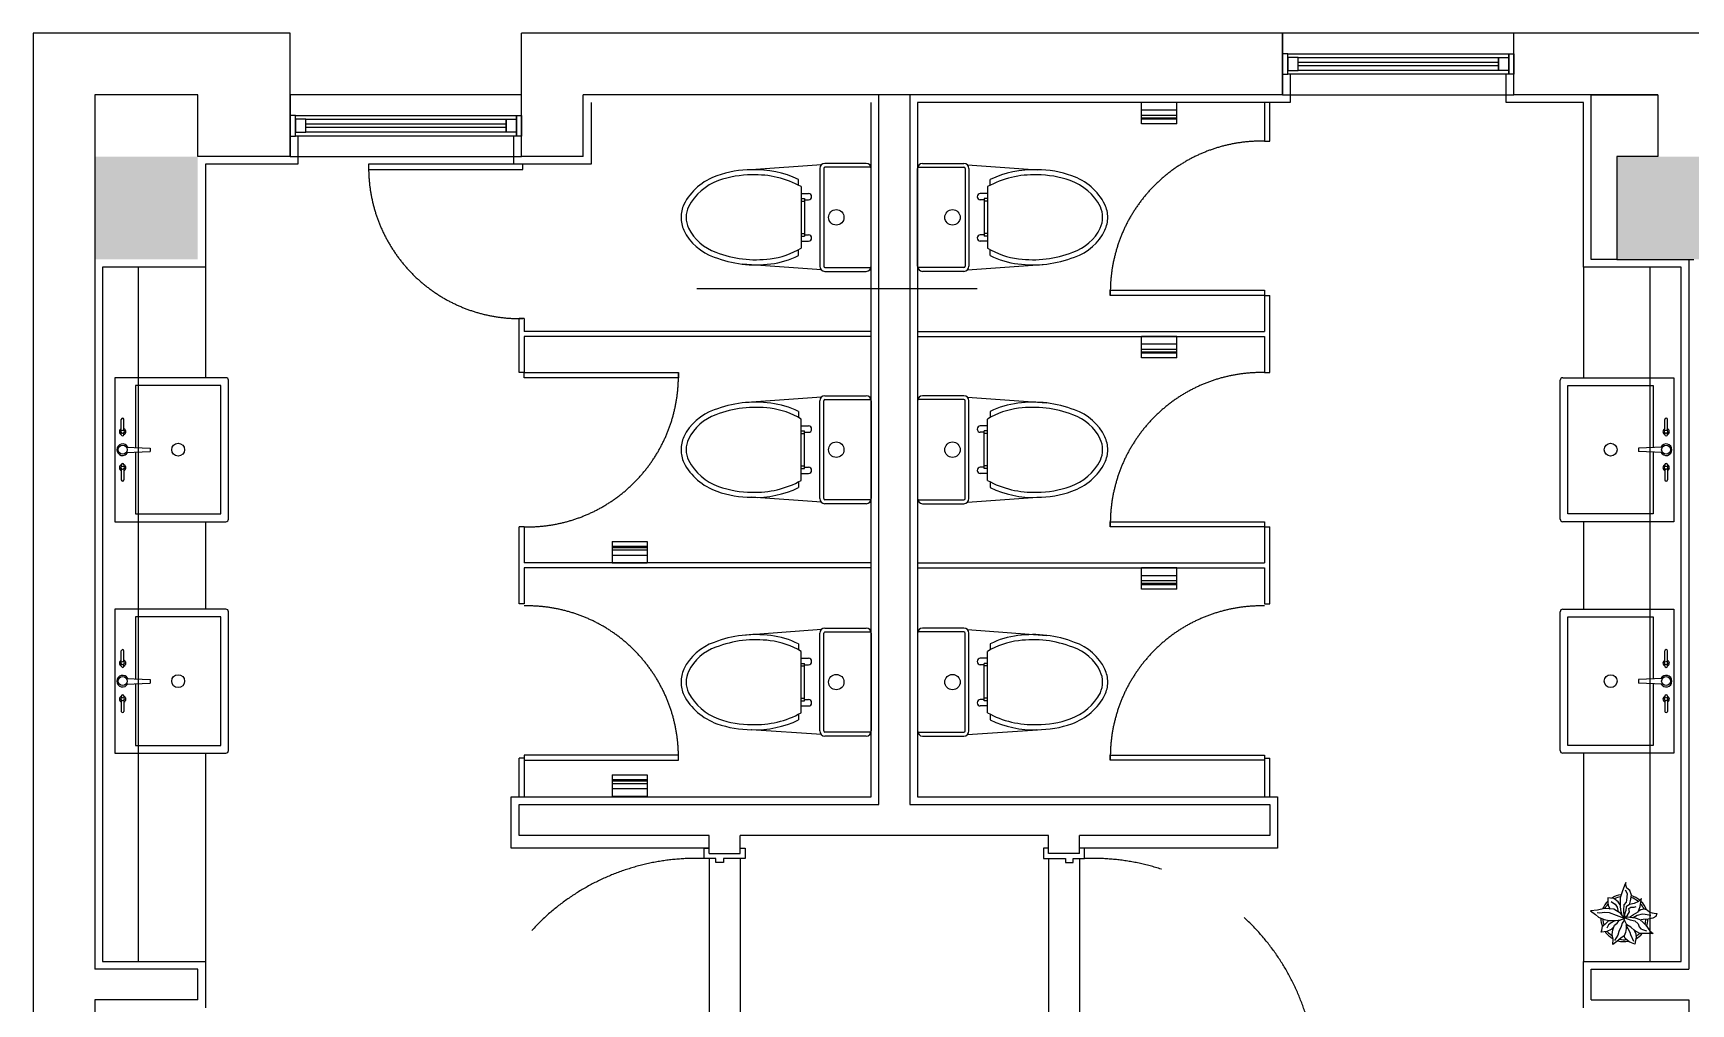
# Model space of a CAD drawing. Header units: millimetres. Extents: x 526420 to 928802, y 401925 to 509768.
# Drawn here: x 603987 to 610435, y 429762 to 433537 of the extents above; entities that cross this region are included whole.
import ezdxf

# ---------------------------------------------------------------- set-up
doc = ezdxf.new("R2010")
doc.units = ezdxf.units.MM
doc.header["$LTSCALE"] = 3000
doc.header["$MEASUREMENT"] = 0
doc.linetypes.add('DASHED', pattern=[0.75, 0.5, -0.25])
doc.linetypes.add('DASHED2', pattern=[0.375, 0.25, -0.125])
doc.layers.get('0').update_dxf_attribs({"linetype": 'CONTINUOUS'})
for name, color, linetype in [('D-GJG', 7, 'CONTINUOUS'), ('D-WALL', 7, 'CONTINUOUS'), ('D-WINDOW', 7, 'CONTINUOUS'), ('P-DOOR', 7, 'CONTINUOUS'), ('P-FURNI-A', 7, 'CONTINUOUS'), ('P-FURNI-I', 7, 'CONTINUOUS'), ('TREE', 7, 'CONTINUOUS'), ('窗台线', 7, 'CONTINUOUS')]:
    doc.layers.add(name, color=color, linetype=linetype)

msp = doc.modelspace()

# ---------------------------------------------------------------- linework, layer by layer
at = {"color": 0}
for p, q in [((606964.1, 432945.8), (606964.2, 432968.1)), ((606974.2, 432940.4), (606974.2, 432701.5)), ((607699.4, 432940.4), (607699.4, 432701.5)), ((607709.5, 432945.8), (607709.5, 432968.1)), ((606974.2, 432913.7), (607002.5, 432913.7)), ((606974.2, 432893.7), (606987.2, 432893.7)), ((606974.2, 432883.7), (606987.2, 432883.7)), ((606987.2, 432893.7), (606987.2, 432748.1)), ((606987.2, 432888.7), (607002.5, 432888.7)), ((607699.4, 432913.7), (607671.1, 432913.7)), ((607686.4, 432888.7), (607671.1, 432888.7)), ((607686.4, 432893.7), (607686.4, 432748.1)), ((607699.4, 432893.7), (607686.4, 432893.7)), ((607699.4, 432883.7), (607686.4, 432883.7)), ((606974.2, 432758.1), (606987.2, 432758.1)), ((606974.2, 432748.1), (606987.2, 432748.1)), ((606974.2, 432728.1), (607002.5, 432728.1)), ((606987.2, 432753.1), (607002.5, 432753.1)), ((607686.4, 432753.1), (607671.1, 432753.1)), ((607699.4, 432728.1), (607671.1, 432728.1)), ((607699.4, 432758.1), (607686.4, 432758.1)), ((607699.4, 432748.1), (607686.4, 432748.1)), ((606963.7, 432672.6), (606963.7, 432695.3)), ((607710, 432672.6), (607709.9, 432695.3)), ((606963.7, 432065.5), (606963.7, 432042.8)), ((606974.2, 431797.7), (606974.2, 432036.6)), ((607699.4, 431797.7), (607699.4, 432036.6)), ((607710, 432065.5), (607709.9, 432042.8)), ((606974.2, 432010), (607002.5, 432010)), ((606974.2, 431990), (606987.2, 431990)), ((606974.2, 431980), (606987.2, 431980)), ((606987.2, 431844.4), (606987.2, 431990)), ((606987.2, 431985), (607002.5, 431985)), ((607699.4, 432010), (607671.1, 432010)), ((607686.4, 431985), (607671.1, 431985)), ((607686.4, 431844.4), (607686.4, 431990)), ((607699.4, 431990), (607686.4, 431990)), ((607699.4, 431980), (607686.4, 431980)), ((606974.2, 431854.4), (606987.2, 431854.4)), ((606974.2, 431844.4), (606987.2, 431844.4)), ((606974.2, 431824.4), (607002.5, 431824.4)), ((606987.2, 431849.4), (607002.5, 431849.4)), ((607686.4, 431849.4), (607671.1, 431849.4)), ((607699.4, 431824.4), (607671.1, 431824.4)), ((607699.4, 431854.4), (607686.4, 431854.4)), ((607699.4, 431844.4), (607686.4, 431844.4)), ((606964.1, 431792.3), (606964.2, 431770)), ((607709.5, 431792.3), (607709.5, 431770)), ((606963.7, 431161.7), (606963.7, 431139)), ((606974.2, 430894), (606974.2, 431132.9)), ((607699.4, 430894), (607699.4, 431132.9)), ((607710, 431161.7), (607709.9, 431139)), ((606974.2, 431106.2), (607002.5, 431106.2)), ((606974.2, 431086.2), (606987.2, 431086.2)), ((606974.2, 431076.2), (606987.2, 431076.2)), ((606987.2, 430940.6), (606987.2, 431086.2)), ((606987.2, 431081.2), (607002.5, 431081.2)), ((607699.4, 431106.2), (607671.1, 431106.2)), ((607686.4, 431081.2), (607671.1, 431081.2)), ((607686.4, 430940.6), (607686.4, 431086.2)), ((607699.4, 431086.2), (607686.4, 431086.2)), ((607699.4, 431076.2), (607686.4, 431076.2)), ((606974.2, 430950.6), (606987.2, 430950.6)), ((606974.2, 430940.6), (606987.2, 430940.6)), ((606974.2, 430920.6), (607002.5, 430920.6)), ((606987.2, 430945.6), (607002.5, 430945.6)), ((607686.4, 430945.6), (607671.1, 430945.6)), ((607699.4, 430920.6), (607671.1, 430920.6)), ((607699.4, 430950.6), (607686.4, 430950.6)), ((607699.4, 430940.6), (607686.4, 430940.6)), ((606964.1, 430888.6), (606964.2, 430866.2)), ((607709.5, 430888.6), (607709.5, 430866.2))]:
    msp.add_line(p, q, dxfattribs=at)
at = {"color": 0, "ltscale": 2}
for p, q in [((604329.8, 431991.2), (604329.8, 432034.7)), ((604339.8, 431991.2), (604339.8, 432034.7)), ((610333.8, 431991.2), (610333.8, 432034.7)), ((610343.8, 431991.2), (610343.8, 432034.7)), ((604329.8, 431975.7), (604329.8, 431983.2)), ((604339.8, 431975.7), (604339.8, 431983.2)), ((610333.8, 431975.7), (610333.8, 431983.2)), ((610343.8, 431975.7), (610343.8, 431983.2)), ((604329.8, 431858.6), (604329.8, 431851.2)), ((604329.8, 431843.2), (604329.8, 431799.7)), ((604339.8, 431858.6), (604339.8, 431851.2)), ((604339.8, 431843.2), (604339.8, 431799.7)), ((610333.8, 431858.6), (610333.8, 431851.2)), ((610333.8, 431843.2), (610333.8, 431799.7)), ((610343.8, 431858.6), (610343.8, 431851.2)), ((610343.8, 431843.2), (610343.8, 431799.7)), ((604329.8, 431091.2), (604329.8, 431134.7)), ((604339.8, 431091.2), (604339.8, 431134.7)), ((610333.8, 431091.2), (610333.8, 431134.7)), ((610343.8, 431091.2), (610343.8, 431134.7)), ((604329.8, 431075.7), (604329.8, 431083.2)), ((604339.8, 431075.7), (604339.8, 431083.2)), ((610333.8, 431075.7), (610333.8, 431083.2)), ((610343.8, 431075.7), (610343.8, 431083.2)), ((604329.8, 430958.6), (604329.8, 430951.2)), ((604329.8, 430943.2), (604329.8, 430899.7)), ((604339.8, 430958.6), (604339.8, 430951.2)), ((604339.8, 430943.2), (604339.8, 430899.7)), ((610333.8, 430958.6), (610333.8, 430951.2)), ((610333.8, 430943.2), (610333.8, 430899.7)), ((610343.8, 430958.6), (610343.8, 430951.2)), ((610343.8, 430943.2), (610343.8, 430899.7))]:
    msp.add_line(p, q, dxfattribs=at)
for centre, radius in [((604334.8, 431987.2), 6.42), ((610338.8, 431987.2), 6.42), ((604550.8, 431917.2), 25), ((610122.8, 431917.2), 25), ((604334.8, 431847.2), 6.42), ((610338.8, 431847.2), 6.42), ((604334.8, 431087.2), 6.42), ((610338.8, 431087.2), 6.42), ((604550.8, 431017.2), 25), ((610122.8, 431017.2), 25), ((604334.8, 430947.2), 6.42), ((610338.8, 430947.2), 6.42)]:
    msp.add_circle(centre, radius, dxfattribs=at)
at = {"color": 0}
for centre, radius, start, end in [((606780.2, 432611.7), 394.2, 89.71915, 109.82228), ((606780.2, 432611.7), 374.2, 89.65088, 109.8342), ((606797.4, 432622.1), 384.1, 64.26425, 92.27241), ((606797.4, 432622.1), 364.1, 60.93803, 92.34252), ((607876.3, 432622.1), 364.1, 87.65748, 119.06197), ((607876.3, 432622.1), 384.1, 87.72759, 115.73575), ((607893.5, 432611.7), 374.2, 70.1658, 90.34912), ((607893.5, 432611.7), 394.2, 70.17772, 90.28085), ((606723.6, 432763.4), 232.3, 109.38023, 152.4343), ((606723.6, 432763.4), 212.3, 109.3596, 152.27305), ((607950.1, 432763.4), 212.3, 27.72695, 70.6404), ((607950.1, 432763.4), 232.3, 27.5657, 70.61977), ((606630, 432820.4), 123.1, 155.78361, 179.76429), ((606630, 432820.4), 103.1, 156.1014, 179.71863), ((607002.5, 432901.2), 12.5, 270, 90), ((607671.1, 432901.2), 12.5, 90, 270), ((608043.7, 432820.4), 103.1, 0.28137, 23.8986), ((608043.7, 432820.4), 123.1, 0.23571, 24.21639), ((606630, 432821.4), 123.1, 180.23519, 204.21691), ((606630, 432821.4), 103.1, 180.28085, 204.05313), ((608043.7, 432821.4), 103.1, 335.94687, 359.71915), ((608043.7, 432821.4), 123.1, 335.78309, 359.76481), ((606702.4, 432860.8), 205.4, 205.93796, 251.13429), ((606702.4, 432860.8), 185.4, 206.03254, 251.26572), ((607002.5, 432740.6), 12.5, 270, 90), ((607671.1, 432740.6), 12.5, 90, 270), ((607971.3, 432860.8), 185.4, 288.73428, 333.96746), ((607971.3, 432860.8), 205.4, 288.86571, 334.06204), ((606796.8, 433078.2), 442.1, 248.66326, 277.69227), ((606796.8, 433078.2), 422.1, 248.60389, 277.72258), ((606821.1, 432950), 291.9, 276.37553, 301.63561), ((606821.1, 432950), 311.9, 276.41894, 297.19866), ((607852.5, 432950), 291.9, 238.36439, 263.62447), ((607852.5, 432950), 311.9, 242.80134, 263.58106), ((607876.8, 433078.2), 442.1, 262.30773, 291.33674), ((607876.8, 433078.2), 422.1, 262.27742, 291.39611), ((606796.8, 431659.9), 442.1, 82.30773, 111.33674), ((606796.8, 431659.9), 422.1, 82.27742, 111.39611), ((606821.1, 431788.1), 311.9, 62.80134, 83.58106), ((607852.5, 431788.1), 311.9, 96.41894, 117.19866), ((607876.8, 431659.9), 442.1, 68.66326, 97.69227), ((607876.8, 431659.9), 422.1, 68.60389, 97.72258), ((606702.4, 431877.3), 205.4, 108.86571, 154.06204), ((606702.4, 431877.3), 185.4, 108.73428, 153.96746), ((606821.1, 431788.1), 291.9, 58.36439, 83.62447), ((607852.5, 431788.1), 291.9, 96.37553, 121.63561), ((607971.3, 431877.3), 185.4, 26.03254, 71.26572), ((607971.3, 431877.3), 205.4, 25.93796, 71.13429), ((606630, 431916.7), 123.1, 155.78309, 179.76481), ((606630, 431916.7), 103.1, 155.94687, 179.71915), ((607002.5, 431997.5), 12.5, 270, 90), ((607671.1, 431997.5), 12.5, 90, 270), ((608043.7, 431916.7), 103.1, 0.28085, 24.05313), ((608043.7, 431916.7), 123.1, 0.23519, 24.21691), ((606630, 431917.7), 123.1, 180.23571, 204.21639), ((606630, 431917.7), 103.1, 180.28137, 203.8986), ((608043.7, 431917.7), 103.1, 336.1014, 359.71863), ((608043.7, 431917.7), 123.1, 335.78361, 359.76429), ((606723.6, 431974.7), 232.3, 207.5657, 250.61977), ((606723.6, 431974.7), 212.3, 207.72695, 250.6404), ((607002.5, 431836.9), 12.5, 270, 90), ((607671.1, 431836.9), 12.5, 90, 270), ((607950.1, 431974.7), 212.3, 289.3596, 332.27305), ((607950.1, 431974.7), 232.3, 289.38023, 332.4343), ((606780.2, 432126.4), 374.2, 250.1658, 270.34912), ((606797.4, 432116), 384.1, 267.72759, 295.73575), ((606797.4, 432116), 364.1, 267.65748, 299.06197), ((607876.3, 432116), 364.1, 240.93803, 272.34252), ((607876.3, 432116), 384.1, 244.26425, 272.27241), ((607893.5, 432126.4), 374.2, 269.65088, 289.8342), ((606780.2, 432126.4), 394.2, 250.17772, 270.28085), ((607893.5, 432126.4), 394.2, 269.71915, 289.82228), ((606796.8, 430756.1), 442.1, 82.30773, 111.33674), ((606796.8, 430756.1), 422.1, 82.27742, 111.39611), ((606821.1, 430884.3), 311.9, 62.80134, 83.58106), ((607852.5, 430884.3), 311.9, 96.41894, 117.19866), ((607876.8, 430756.1), 442.1, 68.66326, 97.69227), ((607876.8, 430756.1), 422.1, 68.60389, 97.72258), ((606702.4, 430973.6), 205.4, 108.86571, 154.06204), ((606702.4, 430973.6), 185.4, 108.73428, 153.96746), ((606821.1, 430884.3), 291.9, 58.36439, 83.62447), ((607852.5, 430884.3), 291.9, 96.37553, 121.63561), ((607971.3, 430973.6), 185.4, 26.03254, 71.26572), ((607971.3, 430973.6), 205.4, 25.93796, 71.13429), ((606630, 431012.9), 123.1, 155.78309, 179.76481), ((606630, 431012.9), 103.1, 155.94687, 179.71915), ((607002.5, 431093.7), 12.5, 270, 90), ((607671.1, 431093.7), 12.5, 90, 270), ((608043.7, 431012.9), 103.1, 0.28085, 24.05313), ((608043.7, 431012.9), 123.1, 0.23519, 24.21691), ((606630, 431013.9), 123.1, 180.23571, 204.21639), ((606630, 431013.9), 103.1, 180.28137, 203.8986), ((608043.7, 431013.9), 103.1, 336.1014, 359.71863), ((608043.7, 431013.9), 123.1, 335.78361, 359.76429), ((606723.6, 431070.9), 232.3, 207.5657, 250.61977), ((606723.6, 431070.9), 212.3, 207.72695, 250.6404), ((607002.5, 430933.1), 12.5, 270, 90), ((607671.1, 430933.1), 12.5, 90, 270), ((607950.1, 431070.9), 212.3, 289.3596, 332.27305), ((607950.1, 431070.9), 232.3, 289.38023, 332.4343), ((606780.2, 431222.6), 374.2, 250.1658, 270.34912), ((606797.4, 431212.3), 384.1, 267.72759, 295.73575), ((606797.4, 431212.3), 364.1, 267.65748, 299.06197), ((607876.3, 431212.3), 364.1, 240.93803, 272.34252), ((607876.3, 431212.3), 384.1, 244.26425, 272.27241), ((607893.5, 431222.6), 374.2, 269.65088, 289.8342), ((606780.2, 431222.6), 394.2, 250.17772, 270.28085), ((607893.5, 431222.6), 394.2, 269.71915, 289.82228)]:
    msp.add_arc(centre, radius, start, end, dxfattribs=at)
at = {"color": 0, "ltscale": 2}
for centre, start, end in [((604334.8, 432034.7), 0, 180), ((610338.8, 432034.7), 0, 180), ((604334.8, 431975.7), 180, 0), ((610338.8, 431975.7), 180, 0), ((604334.8, 431858.6), 0, 180), ((610338.8, 431858.6), 0, 180), ((604334.8, 431799.7), 180, 0), ((610338.8, 431799.7), 180, 0), ((604334.8, 431134.7), 0, 180), ((610338.8, 431134.7), 0, 180), ((604334.8, 431075.7), 180, 0), ((610338.8, 431075.7), 180, 0), ((604334.8, 430958.6), 0, 180), ((610338.8, 430958.6), 0, 180), ((604334.8, 430899.7), 180, 0), ((610338.8, 430899.7), 180, 0)]:
    msp.add_arc(centre, 5, start, end, dxfattribs=at)
at = {"layer": 'D-GJG', "color": 0, "ltscale": 2}
for p, q in [((606596.8, 430327.2), (606596.8, 430367.2)), ((606596.8, 430367.2), (606616.8, 430367.2)), ((606736.8, 430367.2), (606756.8, 430367.2)), ((606756.8, 430367.2), (606756.8, 430327.2)), ((607936.8, 430367.2), (607916.8, 430367.2)), ((607916.8, 430367.2), (607916.8, 430327.2)), ((608076.8, 430367.2), (608056.8, 430367.2)), ((608076.8, 430327.2), (608076.8, 430367.2)), ((606641.8, 430327.2), (606596.8, 430327.2)), ((606641.8, 430312.2), (606641.8, 430327.2)), ((606671.8, 430312.2), (606641.8, 430312.2)), ((606756.8, 430327.2), (606671.8, 430327.2)), ((606671.8, 430327.2), (606671.8, 430312.2)), ((607916.8, 430327.2), (608001.8, 430327.2)), ((608001.8, 430327.2), (608001.8, 430312.2)), ((608001.8, 430312.2), (608031.8, 430312.2)), ((608031.8, 430312.2), (608031.8, 430327.2)), ((608031.8, 430327.2), (608076.8, 430327.2))]:
    msp.add_line(p, q, dxfattribs=at)
at = {"layer": 'D-WALL', "color": 0, "ltscale": 0.7}
for p, q in [((603986.9, 433537.2), (603986.9, 427437.2)), ((604986.9, 433537.2), (603986.9, 433537.2)), ((603986.9, 433537.2), (603986.9, 427677.2)), ((604986.9, 433057.2), (604986.9, 433537.2)), ((604986.9, 433057.2), (604986.9, 433537.2)), ((604986.9, 433057.2), (604986.9, 433537.2)), ((605886.9, 433057.2), (605886.9, 433537.2)), ((608846.9, 433537.2), (605886.9, 433537.2)), ((608846.9, 433297.2), (608846.9, 433537.2)), ((609746.9, 433297.2), (609746.9, 433537.2)), ((604626.9, 433297.2), (604226.9, 433297.2)), ((604226.9, 433297.2), (604226.9, 429897.2)), ((604626.9, 433057.2), (604626.9, 433297.2)), ((606126.9, 433057.2), (606126.9, 433297.2)), ((608846.9, 433297.2), (606126.9, 433297.2)), ((607276.8, 430537.2), (607276.8, 433297.2)), ((607396.8, 433297.2), (607396.8, 430537.2)), ((610306.9, 433297.2), (609746.9, 433297.2)), ((610046.9, 432657.2), (610046.9, 433297.2)), ((610046.9, 433297.2), (610306.9, 433297.2)), ((610046.9, 432657.2), (610046.9, 433297.2)), ((610046.9, 433297.2), (610306.9, 433297.2)), ((610306.9, 433297.2), (610306.9, 433057.2)), ((610306.9, 433297.2), (610306.9, 433057.2)), ((610306.9, 433297.2), (610306.9, 433057.2)), ((604986.9, 433057.2), (604626.9, 433057.2)), ((604986.9, 433057.2), (604626.9, 433057.2)), ((604986.9, 433057.2), (604626.9, 433057.2)), ((606126.9, 433057.2), (605886.9, 433057.2)), ((610306.9, 433057.2), (610146.9, 433057.2)), ((610146.9, 433057.2), (610146.9, 432657.2)), ((610306.9, 433057.2), (610146.9, 433057.2)), ((610146.9, 433057.2), (610146.9, 432657.2)), ((610306.9, 433057.2), (610146.9, 433057.2)), ((610146.9, 433057.2), (610146.9, 432657.2)), ((610306.9, 433057.2), (610146.9, 433057.2)), ((610146.9, 433057.2), (610146.9, 432657.2)), ((610146.9, 432657.2), (610046.9, 432657.2)), ((610146.9, 432657.2), (610046.9, 432657.2)), ((610146.9, 432657.2), (610446.9, 432657.2)), ((610146.9, 432657.2), (610446.9, 432657.2)), ((610426.9, 432657.2), (610426.9, 429897.2)), ((605876.8, 430417.2), (605876.8, 430537.2)), ((605876.8, 430537.2), (607276.8, 430537.2)), ((607396.8, 430537.2), (608796.8, 430537.2)), ((608796.8, 430537.2), (608796.8, 430417.2)), ((606616.8, 430417.2), (605876.8, 430417.2)), ((606616.8, 430347.2), (606616.8, 430417.2)), ((606736.8, 430347.2), (606736.8, 430417.2)), ((607936.8, 430417.2), (606736.8, 430417.2)), ((607936.8, 430347.2), (607936.8, 430417.2)), ((608056.8, 430347.2), (608056.8, 430417.2)), ((608796.8, 430417.2), (608056.8, 430417.2)), ((606616.8, 430347.2), (606736.8, 430347.2)), ((608056.8, 430347.2), (607936.8, 430347.2)), ((604626.8, 429897.2), (604226.9, 429897.2)), ((604626.8, 429777.2), (604626.8, 429897.2)), ((610046.8, 429897.2), (610426.9, 429897.2)), ((610046.8, 429777.2), (610046.8, 429897.2)), ((610046.8, 429897.2), (610426.9, 429897.2)), ((610046.8, 429897.2), (610426.8, 429897.2)), ((604226.9, 429777.2), (604226.9, 429357.2)), ((604626.8, 429777.2), (604226.9, 429777.2)), ((610046.8, 429777.2), (610426.8, 429777.2)), ((610426.8, 429777.2), (610426.8, 429357.2))]:
    msp.add_line(p, q, dxfattribs=at)
at = {"layer": 'D-WALL', "color": 0}
for p, q in [((611056.9, 433537.2), (609746.9, 433537.2)), ((611056.9, 433537.2), (609746.9, 433537.2)), ((610306.9, 433297.2), (609746.9, 433297.2)), ((610306.9, 433297.2), (609746.9, 433297.2))]:
    msp.add_line(p, q, dxfattribs=at)
for points in [[(604226.9, 432657.2), (604626.9, 432657.2), (604226.9, 433057.2), (604626.9, 433057.2)], [(604226.9, 432657.2), (604626.9, 432657.2), (604226.9, 433057.2), (604626.9, 433057.2)], [(604226.9, 432657.2), (604626.9, 432657.2), (604226.9, 433057.2), (604626.9, 433057.2)], [(604226.9, 432657.2), (604626.9, 432657.2), (604226.9, 433057.2), (604626.9, 433057.2)], [(610146.9, 433057.2), (610546.9, 433057.2), (610146.9, 432657.2), (610546.9, 432657.2)]]:
    msp.add_solid(points, dxfattribs=at)
at = {"layer": 'D-WINDOW', "color": 0, "ltscale": 0.7}
for p, q in [((609746.9, 433537.2), (608846.9, 433537.2)), ((608866.9, 433457.2), (608846.9, 433457.2)), ((608846.9, 433457.2), (608846.9, 433377.2)), ((608866.9, 433457.2), (609726.9, 433457.2)), ((608866.9, 433377.2), (608866.9, 433457.2)), ((608866.9, 433377.2), (608866.9, 433457.2)), ((608906.9, 433442.2), (608866.9, 433442.2)), ((608866.9, 433442.2), (608866.9, 433392.2)), ((608906.9, 433442.2), (609686.9, 433442.2)), ((608906.9, 433392.2), (608906.9, 433442.2)), ((608906.9, 433392.2), (608906.9, 433442.2)), ((609686.9, 433442.2), (609686.9, 433392.2)), ((609686.9, 433392.2), (609686.9, 433442.2)), ((609686.9, 433442.2), (609726.9, 433442.2)), ((609726.9, 433457.2), (609726.9, 433377.2)), ((609726.9, 433377.2), (609726.9, 433457.2)), ((609726.9, 433457.2), (609746.9, 433457.2)), ((609726.9, 433442.2), (609726.9, 433392.2)), ((609746.9, 433457.2), (609746.9, 433377.2)), ((608846.9, 433377.2), (608866.9, 433377.2)), ((608866.9, 433392.2), (608906.9, 433392.2)), ((609726.9, 433377.2), (608866.9, 433377.2)), ((608906.9, 433424.7), (609686.9, 433424.7)), ((608906.9, 433409.7), (608906.9, 433424.7)), ((609686.9, 433409.7), (608906.9, 433409.7)), ((609686.9, 433392.2), (608906.9, 433392.2)), ((609686.9, 433424.7), (609686.9, 433409.7)), ((609726.9, 433392.2), (609686.9, 433392.2)), ((609746.9, 433377.2), (609726.9, 433377.2)), ((605886.9, 433297.2), (604986.9, 433297.2)), ((605006.9, 433217.2), (604986.9, 433217.2)), ((604986.9, 433217.2), (604986.9, 433137.2)), ((605006.9, 433217.2), (605866.9, 433217.2)), ((605006.9, 433137.2), (605006.9, 433217.2)), ((605006.9, 433137.2), (605006.9, 433217.2)), ((605046.9, 433202.2), (605006.9, 433202.2)), ((605006.9, 433202.2), (605006.9, 433152.2)), ((605046.9, 433202.2), (605826.9, 433202.2)), ((605046.9, 433152.2), (605046.9, 433202.2)), ((605046.9, 433152.2), (605046.9, 433202.2)), ((605046.9, 433184.7), (605826.9, 433184.7)), ((605046.9, 433169.7), (605046.9, 433184.7)), ((605826.9, 433202.2), (605826.9, 433152.2)), ((605826.9, 433152.2), (605826.9, 433202.2)), ((605826.9, 433202.2), (605866.9, 433202.2)), ((605826.9, 433184.7), (605826.9, 433169.7)), ((605866.9, 433217.2), (605866.9, 433137.2)), ((605866.9, 433137.2), (605866.9, 433217.2)), ((605866.9, 433217.2), (605886.9, 433217.2)), ((605866.9, 433202.2), (605866.9, 433152.2)), ((605886.9, 433217.2), (605886.9, 433137.2)), ((604986.9, 433137.2), (605006.9, 433137.2)), ((605006.9, 433152.2), (605046.9, 433152.2)), ((605866.9, 433137.2), (605006.9, 433137.2)), ((605826.9, 433169.7), (605046.9, 433169.7)), ((605826.9, 433152.2), (605046.9, 433152.2)), ((605866.9, 433152.2), (605826.9, 433152.2)), ((605886.9, 433137.2), (605866.9, 433137.2))]:
    msp.add_line(p, q, dxfattribs=at)
at = {"layer": 'P-DOOR', "color": 0, "ltscale": 2}
for p, q in [((606616.8, 430327.2), (606616.8, 429427.2)), ((606736.8, 430327.2), (606736.8, 429427.2)), ((607936.8, 430327.2), (607936.8, 429427.2)), ((608056.8, 430327.2), (608056.8, 429427.2))]:
    msp.add_line(p, q, dxfattribs=at)
at = {"layer": 'P-DOOR', "color": 0, "linetype": 'DASHED2'}
for centre, start, end in [((606565.3, 429458.8), 87.91733, 182.08267), ((608108.4, 429458.8), 357.91733, 92.08267)]:
    msp.add_arc(centre, 869, start, end, dxfattribs=at)
at = {"layer": 'P-FURNI-A', "color": 0}
for p, q in [((608876.8, 433377.2), (608876.8, 433267.2)), ((609716.8, 433267.2), (609716.8, 433377.2)), ((606156.8, 433267.2), (606156.8, 433027.2)), ((607246.8, 430567.2), (607246.8, 433267.2)), ((608876.8, 433267.2), (607426.8, 433267.2)), ((607426.8, 433267.2), (607426.8, 430567.2)), ((610016.8, 433267.2), (609716.8, 433267.2)), ((610016.8, 432627.2), (610016.8, 433267.2)), ((605016.8, 433137.2), (605016.8, 433027.2)), ((605856.8, 433027.2), (605856.8, 433137.2)), ((605016.8, 433027.2), (604656.8, 433027.2)), ((604656.8, 433027.2), (604656.8, 432627.2)), ((606156.8, 433027.2), (605856.8, 433027.2)), ((604656.8, 432627.2), (604256.8, 432627.2)), ((604256.8, 432627.2), (604256.8, 429927.2)), ((610396.8, 432627.2), (610016.8, 432627.2)), ((610396.8, 429927.2), (610396.8, 432627.2)), ((607658.5, 432542.4), (606568.5, 432542.4)), ((605846.8, 430367.2), (605846.8, 430567.2)), ((605846.8, 430567.2), (607246.8, 430567.2)), ((607426.8, 430567.2), (608826.8, 430567.2)), ((608826.8, 430567.2), (608826.8, 430367.2)), ((606616.8, 430367.2), (605846.8, 430367.2)), ((608826.8, 430367.2), (608066.8, 430367.2)), ((604256.8, 429927.2), (604656.8, 429927.2)), ((604656.8, 429927.2), (604656.8, 429747.2)), ((610016.8, 429747.2), (610016.8, 429927.2)), ((610016.8, 429927.2), (610396.8, 429927.2))]:
    msp.add_line(p, q, dxfattribs=at)
at = {"layer": 'P-FURNI-I', "color": 0, "linetype": 'Continuous'}
for p, q in [((608298.6, 433184.5), (608298.6, 433267.2)), ((608435.1, 433267.2), (608298.6, 433267.2)), ((608435.1, 433184.5), (608435.1, 433267.2)), ((608435.1, 433237.2), (608298.6, 433237.2)), ((608435.1, 433217.2), (608298.6, 433217.2)), ((608435.1, 433207.2), (608298.6, 433207.2)), ((608435.1, 433202.2), (608298.6, 433202.2)), ((608435.1, 433184.5), (608298.6, 433184.5)), ((608298.6, 432274.5), (608298.6, 432357.2)), ((608435.1, 432357.2), (608298.6, 432357.2)), ((608435.1, 432274.5), (608435.1, 432357.2)), ((608435.1, 432327.2), (608298.6, 432327.2)), ((608435.1, 432307.2), (608298.6, 432307.2)), ((608435.1, 432297.2), (608298.6, 432297.2)), ((608435.1, 432292.2), (608298.6, 432292.2)), ((608435.1, 432274.5), (608298.6, 432274.5)), ((606238.6, 431559.9), (606238.6, 431477.2)), ((606238.6, 431559.9), (606375.1, 431559.9)), ((606238.6, 431542.2), (606375.1, 431542.2)), ((606238.6, 431537.2), (606375.1, 431537.2)), ((606238.6, 431527.2), (606375.1, 431527.2)), ((606238.6, 431507.2), (606375.1, 431507.2)), ((606375.1, 431559.9), (606375.1, 431477.2)), ((606238.6, 431477.2), (606375.1, 431477.2)), ((608298.6, 431374.5), (608298.6, 431457.2)), ((608435.1, 431457.2), (608298.6, 431457.2)), ((608435.1, 431374.5), (608435.1, 431457.2)), ((608435.1, 431427.2), (608298.6, 431427.2)), ((608435.1, 431407.2), (608298.6, 431407.2)), ((608435.1, 431397.2), (608298.6, 431397.2)), ((608435.1, 431392.2), (608298.6, 431392.2)), ((608435.1, 431374.5), (608298.6, 431374.5)), ((606238.6, 430652.4), (606238.6, 430569.7)), ((606238.6, 430652.4), (606375.1, 430652.4)), ((606238.6, 430634.7), (606375.1, 430634.7)), ((606238.6, 430629.7), (606375.1, 430629.7)), ((606238.6, 430619.7), (606375.1, 430619.7)), ((606238.6, 430599.7), (606375.1, 430599.7)), ((606375.1, 430652.4), (606375.1, 430569.7)), ((606238.6, 430569.7), (606375.1, 430569.7))]:
    msp.add_line(p, q, dxfattribs=at)
at = {"layer": 'P-FURNI-I', "color": 0}
for p, q in [((608776.8, 433267.2), (608776.8, 433117.2)), ((608796.8, 433117.2), (608796.8, 433267.2)), ((608776.8, 433117.2), (608796.8, 433117.2)), ((607052.7, 433025.1), (606780.2, 433005.9)), ((607046.8, 433010.9), (607046.8, 432630.9)), ((607061.8, 433010.9), (607061.8, 432630.9)), ((607226.8, 433030.9), (607066.8, 433030.9)), ((607241.8, 433015.9), (607066.8, 433015.9)), ((607246.8, 432630.9), (607246.8, 433010.9)), ((607246.8, 432630.9), (607246.8, 433010.9)), ((607426.8, 432630.9), (607426.8, 433010.9)), ((607426.8, 432630.9), (607426.8, 433010.9)), ((607431.8, 433015.9), (607606.8, 433015.9)), ((607446.8, 433030.9), (607606.8, 433030.9)), ((607611.8, 433010.9), (607611.8, 432630.9)), ((607621, 433025.1), (607893.5, 433005.9)), ((607626.8, 433010.9), (607626.8, 432630.9)), ((607052.7, 432616.8), (606744.3, 432639.2)), ((607066.8, 432625.9), (607241.8, 432625.9)), ((607066.8, 432610.9), (607226.8, 432610.9)), ((607606.8, 432625.9), (607431.8, 432625.9)), ((607606.8, 432610.9), (607446.8, 432610.9)), ((607621, 432616.8), (607929.4, 432639.2)), ((608776.8, 432517.2), (608776.8, 432377.2)), ((608776.8, 432517.2), (608796.8, 432517.2)), ((608796.8, 432217.2), (608796.8, 432517.2)), ((605876.8, 432217.2), (605876.8, 432427.2)), ((605896.8, 432427.2), (605876.8, 432427.2)), ((605896.8, 432427.2), (605896.8, 432377.2)), ((607246.8, 432377.2), (605896.8, 432377.2)), ((607246.8, 432357.2), (605896.8, 432357.2)), ((605896.8, 432357.2), (605896.8, 432217.2)), ((607426.8, 432377.2), (608776.8, 432377.2)), ((607426.8, 432357.2), (608776.8, 432357.2)), ((608776.8, 432357.2), (608776.8, 432217.2)), ((605896.8, 432217.2), (605876.8, 432217.2)), ((608776.8, 432217.2), (608796.8, 432217.2)), ((607052.7, 432121.3), (606744.3, 432098.9)), ((607046.8, 431727.2), (607046.8, 432107.2)), ((607061.8, 431727.2), (607061.8, 432107.2)), ((607066.8, 432127.2), (607226.8, 432127.2)), ((607066.8, 432112.2), (607241.8, 432112.2)), ((607246.8, 432107.2), (607246.8, 431727.2)), ((607246.8, 432107.2), (607246.8, 431727.2)), ((607426.8, 432107.2), (607426.8, 431727.2)), ((607426.8, 432107.2), (607426.8, 431727.2)), ((607606.8, 432112.2), (607431.8, 432112.2)), ((607606.8, 432127.2), (607446.8, 432127.2)), ((607611.8, 431727.2), (607611.8, 432107.2)), ((607621, 432121.3), (607929.4, 432098.9)), ((607626.8, 431727.2), (607626.8, 432107.2)), ((607052.7, 431713), (606780.2, 431732.2)), ((607241.8, 431722.2), (607066.8, 431722.2)), ((607226.8, 431707.2), (607066.8, 431707.2)), ((607431.8, 431722.2), (607606.8, 431722.2)), ((607446.8, 431707.2), (607606.8, 431707.2)), ((607621, 431713), (607893.5, 431732.2)), ((605876.8, 431317.2), (605876.8, 431617.2)), ((605896.8, 431617.2), (605876.8, 431617.2)), ((605896.8, 431617.2), (605896.8, 431477.2)), ((608776.8, 431617.2), (608776.8, 431477.2)), ((608776.8, 431617.2), (608796.8, 431617.2)), ((608796.8, 431317.2), (608796.8, 431617.2)), ((607246.8, 431477.2), (605896.8, 431477.2)), ((605896.8, 431457.2), (605896.8, 431317.2)), ((607246.8, 431457.2), (605896.8, 431457.2)), ((607426.8, 431477.2), (608776.8, 431477.2)), ((607426.8, 431457.2), (608776.8, 431457.2)), ((608776.8, 431457.2), (608776.8, 431317.2)), ((605896.8, 431317.2), (605876.8, 431317.2)), ((608776.8, 431317.2), (608796.8, 431317.2)), ((607052.7, 431217.6), (606744.3, 431195.1)), ((607046.8, 430823.4), (607046.8, 431203.4)), ((607061.8, 430823.4), (607061.8, 431203.4)), ((607066.8, 431223.4), (607226.8, 431223.4)), ((607066.8, 431208.4), (607241.8, 431208.4)), ((607246.8, 431203.4), (607246.8, 430823.4)), ((607246.8, 431203.4), (607246.8, 430823.4)), ((607426.8, 431203.4), (607426.8, 430823.4)), ((607426.8, 431203.4), (607426.8, 430823.4)), ((607606.8, 431208.4), (607431.8, 431208.4)), ((607606.8, 431223.4), (607446.8, 431223.4)), ((607611.8, 430823.4), (607611.8, 431203.4)), ((607621, 431217.6), (607929.4, 431195.1)), ((607626.8, 430823.4), (607626.8, 431203.4)), ((607052.7, 430809.3), (606780.2, 430828.4)), ((607241.8, 430818.4), (607066.8, 430818.4)), ((607226.8, 430803.4), (607066.8, 430803.4)), ((607431.8, 430818.4), (607606.8, 430818.4)), ((607446.8, 430803.4), (607606.8, 430803.4)), ((607621, 430809.3), (607893.5, 430828.4)), ((605876.8, 430567.2), (605876.8, 430717.2)), ((605896.8, 430717.2), (605876.8, 430717.2)), ((605896.8, 430717.2), (605896.8, 430567.2)), ((608776.8, 430717.2), (608776.8, 430567.2)), ((608776.8, 430717.2), (608796.8, 430717.2)), ((608796.8, 430567.2), (608796.8, 430717.2))]:
    msp.add_line(p, q, dxfattribs=at)
at = {"layer": 'P-FURNI-I', "color": 0, "ltscale": 0.008}
for p, q in [((605891.8, 433027.2), (605291.8, 433027.2)), ((605291.8, 433027.2), (605291.8, 433007.2)), ((605291.8, 433007.2), (605891.8, 433007.2)), ((605891.8, 433007.2), (605891.8, 433027.2)), ((608176.8, 432517.2), (608176.8, 432537.2)), ((608176.8, 432537.2), (608776.8, 432537.2)), ((608776.8, 432537.2), (608776.8, 432517.2)), ((608776.8, 432517.2), (608176.8, 432517.2)), ((605896.8, 432197.2), (605896.8, 432217.2)), ((605896.8, 432217.2), (606496.8, 432217.2)), ((606496.8, 432217.2), (606496.8, 432197.2)), ((606496.8, 432197.2), (605896.8, 432197.2)), ((608176.8, 431617.2), (608176.8, 431637.2)), ((608176.8, 431637.2), (608776.8, 431637.2)), ((608776.8, 431637.2), (608776.8, 431617.2)), ((608776.8, 431617.2), (608176.8, 431617.2)), ((605896.8, 430729.7), (605896.8, 430709.7)), ((606496.8, 430729.7), (605896.8, 430729.7)), ((606496.8, 430709.7), (606496.8, 430729.7)), ((608176.8, 430709.7), (608176.8, 430729.7)), ((608176.8, 430729.7), (608776.8, 430729.7)), ((608776.8, 430729.7), (608776.8, 430709.7)), ((605896.8, 430709.7), (606496.8, 430709.7)), ((608776.8, 430709.7), (608176.8, 430709.7))]:
    msp.add_line(p, q, dxfattribs=at)
at = {"layer": 'P-FURNI-I', "color": 0, "linetype": 'DASHED2', "ltscale": 10}
for p, q in [((604396.8, 429927.2), (604396.8, 432627.2)), ((610276.8, 429927.2), (610276.8, 432627.2))]:
    msp.add_line(p, q, dxfattribs=at)
at = {"layer": 'P-FURNI-I', "color": 0, "ltscale": 20}
for p, q in [((604656.8, 432627.2), (604656.8, 432199.2)), ((610016.8, 432627.2), (610016.8, 432199.2)), ((604656.8, 431635.2), (604656.8, 431299.2)), ((610016.8, 431635.2), (610016.8, 431299.2)), ((604656.8, 430735.2), (604656.8, 429927.2)), ((610016.8, 430735.2), (610016.8, 429927.2))]:
    msp.add_line(p, q, dxfattribs=at)
at = {"layer": 'P-FURNI-I', "color": 0, "ltscale": 2}
for p, q in [((604736.8, 432197.2), (604304.8, 432197.2)), ((604304.8, 432197.2), (604304.8, 431637.2)), ((604716.8, 432167.2), (604384.8, 432167.2)), ((604384.8, 432167.2), (604384.8, 431925.8)), ((604716.8, 431667.2), (604716.8, 432167.2)), ((604746.8, 431647.2), (604746.8, 432187.2)), ((609926.8, 431647.2), (609926.8, 432187.2)), ((609936.8, 432197.2), (610368.8, 432197.2)), ((609956.8, 431667.2), (609956.8, 432167.2)), ((609956.8, 432167.2), (610288.8, 432167.2)), ((610288.8, 432167.2), (610288.8, 431925.8)), ((610368.8, 432197.2), (610368.8, 431637.2)), ((604349.2, 431927.2), (604442, 431923.6)), ((604349.2, 431905.9), (604442, 431909.6)), ((604384.8, 431907.3), (604384.8, 431667.2)), ((604442, 431923.6), (604442, 431909.6)), ((610324.5, 431927.2), (610231.7, 431923.6)), ((610231.7, 431923.6), (610231.7, 431909.6)), ((610324.5, 431905.9), (610231.7, 431909.6)), ((610288.8, 431907.3), (610288.8, 431667.2)), ((604304.8, 431637.2), (604736.8, 431637.2)), ((604384.8, 431667.2), (604716.8, 431667.2)), ((610368.8, 431637.2), (609936.8, 431637.2)), ((610288.8, 431667.2), (609956.8, 431667.2)), ((604736.8, 431297.2), (604304.8, 431297.2)), ((604304.8, 431297.2), (604304.8, 430737.2)), ((604716.8, 431267.2), (604384.8, 431267.2)), ((604384.8, 431267.2), (604384.8, 431025.8)), ((604716.8, 430767.2), (604716.8, 431267.2)), ((604746.8, 430747.2), (604746.8, 431287.2)), ((609926.8, 430747.2), (609926.8, 431287.2)), ((609936.8, 431297.2), (610368.8, 431297.2)), ((609956.8, 430767.2), (609956.8, 431267.2)), ((609956.8, 431267.2), (610288.8, 431267.2)), ((610288.8, 431267.2), (610288.8, 431025.8)), ((610368.8, 431297.2), (610368.8, 430737.2)), ((604349.2, 431027.2), (604442, 431023.6)), ((604349.2, 431005.9), (604442, 431009.6)), ((604384.8, 431007.3), (604384.8, 430767.2)), ((604442, 431023.6), (604442, 431009.6)), ((610324.5, 431027.2), (610231.7, 431023.6)), ((610231.7, 431023.6), (610231.7, 431009.6)), ((610324.5, 431005.9), (610231.7, 431009.6)), ((610288.8, 431007.3), (610288.8, 430767.2)), ((604304.8, 430737.2), (604736.8, 430737.2)), ((604384.8, 430767.2), (604716.8, 430767.2)), ((610368.8, 430737.2), (609936.8, 430737.2)), ((610288.8, 430767.2), (609956.8, 430767.2))]:
    msp.add_line(p, q, dxfattribs=at)
at = {"layer": 'P-FURNI-I', "color": 0}
for centre in [(607110.8, 432820.9), (607562.9, 432820.9), (607110.8, 431917.2), (607562.9, 431917.2), (607110.8, 431013.4), (607562.9, 431013.4)]:
    msp.add_circle(centre, 30, dxfattribs=at)
at = {"layer": 'P-FURNI-I', "color": 0, "ltscale": 2}
for centre in [(604334.8, 431917.2), (610338.8, 431917.2), (604334.8, 431017.2), (610338.8, 431017.2)]:
    msp.add_circle(centre, 17.5, dxfattribs=at)
at = {"layer": 'P-FURNI-I', "color": 0, "linetype": 'DASHED', "ltscale": 5}
for centre, start, end in [((608764.3, 432529.7), 88.78112, 181.21888), ((605879.3, 433014.7), 178.78112, 271.21888), ((605909.3, 432204.7), 268.78112, 1.21888), ((608764.3, 431629.7), 88.78112, 181.21888), ((605909.3, 430722.2), 358.78112, 91.21888), ((608764.3, 430722.2), 88.78112, 181.21888)]:
    msp.add_arc(centre, 587.6, start, end, dxfattribs=at)
at = {"layer": 'P-FURNI-I', "color": 0}
for centre, radius, start, end in [((607066.8, 433010.9), 20, 90, 180), ((607066.8, 433010.9), 5, 90, 180), ((607226.8, 433010.9), 20, 0, 90), ((607241.8, 433010.9), 5, 0, 90), ((607446.8, 433010.9), 20, 90, 180), ((607431.8, 433010.9), 5, 90, 180), ((607606.8, 433010.9), 20, 0, 90), ((607606.8, 433010.9), 5, 0, 90), ((607066.8, 432630.9), 20, 180, 270), ((607066.8, 432630.9), 5, 180, 270), ((607226.8, 432630.9), 20, 270, 0), ((607241.8, 432630.9), 5, 270, 0), ((607431.8, 432630.9), 5, 180, 270), ((607446.8, 432630.9), 20, 180, 270), ((607606.8, 432630.9), 5, 270, 0), ((607606.8, 432630.9), 20, 270, 0), ((607066.8, 432107.2), 20, 90, 180), ((607066.8, 432107.2), 5, 90, 180), ((607226.8, 432107.2), 20, 0, 90), ((607241.8, 432107.2), 5, 0, 90), ((607446.8, 432107.2), 20, 90, 180), ((607431.8, 432107.2), 5, 90, 180), ((607606.8, 432107.2), 20, 0, 90), ((607606.8, 432107.2), 5, 0, 90), ((607066.8, 431727.2), 20, 180, 270), ((607066.8, 431727.2), 5, 180, 270), ((607226.8, 431727.2), 20, 270, 0), ((607241.8, 431727.2), 5, 270, 0), ((607431.8, 431727.2), 5, 180, 270), ((607446.8, 431727.2), 20, 180, 270), ((607606.8, 431727.2), 5, 270, 0), ((607606.8, 431727.2), 20, 270, 0), ((607066.8, 431203.4), 20, 90, 180), ((607066.8, 431203.4), 5, 90, 180), ((607226.8, 431203.4), 20, 0, 90), ((607241.8, 431203.4), 5, 0, 90), ((607446.8, 431203.4), 20, 90, 180), ((607431.8, 431203.4), 5, 90, 180), ((607606.8, 431203.4), 20, 0, 90), ((607606.8, 431203.4), 5, 0, 90), ((607066.8, 430823.4), 20, 180, 270), ((607066.8, 430823.4), 5, 180, 270), ((607226.8, 430823.4), 20, 270, 0), ((607241.8, 430823.4), 5, 270, 0), ((607431.8, 430823.4), 5, 180, 270), ((607446.8, 430823.4), 20, 180, 270), ((607606.8, 430823.4), 5, 270, 0), ((607606.8, 430823.4), 20, 270, 0)]:
    msp.add_arc(centre, radius, start, end, dxfattribs=at)
at = {"layer": 'P-FURNI-I', "color": 0, "ltscale": 2}
for centre, radius, start, end in [((604736.8, 432187.2), 10, 0, 90), ((609936.8, 432187.2), 10, 90, 180), ((604334.8, 431987.2), 12.5, 113.57818, 246.42182), ((604334.8, 431987.2), 12.5, 293.57818, 66.42182), ((610338.8, 431987.2), 12.5, 113.57818, 246.42182), ((610338.8, 431987.2), 12.5, 293.57818, 66.42182), ((604334.8, 431917.2), 22.5, 26.3878, 333.6122), ((610338.8, 431917.2), 22.5, 206.3878, 153.6122), ((604334.8, 431847.2), 12.5, 113.57818, 246.42182), ((604334.8, 431847.2), 12.5, 293.57818, 66.42182), ((610338.8, 431847.2), 12.5, 113.57818, 246.42182), ((610338.8, 431847.2), 12.5, 293.57818, 66.42182), ((604736.8, 431647.2), 10, 270, 0), ((609936.8, 431647.2), 10, 180, 270), ((604736.8, 431287.2), 10, 0, 90), ((609936.8, 431287.2), 10, 90, 180), ((604334.8, 431087.2), 12.5, 113.57818, 246.42182), ((604334.8, 431087.2), 12.5, 293.57818, 66.42182), ((610338.8, 431087.2), 12.5, 113.57818, 246.42182), ((610338.8, 431087.2), 12.5, 293.57818, 66.42182), ((604334.8, 431017.2), 22.5, 26.3878, 333.6122), ((610338.8, 431017.2), 22.5, 206.3878, 153.6122), ((604334.8, 430947.2), 12.5, 113.57818, 246.42182), ((604334.8, 430947.2), 12.5, 293.57818, 66.42182), ((610338.8, 430947.2), 12.5, 113.57818, 246.42182), ((610338.8, 430947.2), 12.5, 293.57818, 66.42182), ((604736.8, 430747.2), 10, 270, 0), ((609936.8, 430747.2), 10, 180, 270)]:
    msp.add_arc(centre, radius, start, end, dxfattribs=at)
at = {"layer": 'TREE', "color": 0, "linetype": 'ByBlock'}
for p, q in [((610176.7, 430222.2), (610168.2, 430198.3)), ((610182.1, 430233.7), (610176.7, 430222.2)), ((610182.6, 430223.2), (610182.1, 430233.7)), ((610185.6, 430211.7), (610182.6, 430223.2)), ((610197.6, 430202.8), (610185.6, 430211.7)), ((610122.9, 430172.9), (610112, 430174.4)), ((610112, 430174.4), (610112.5, 430156.5)), ((610112.5, 430156.5), (610113.4, 430144.5)), ((610135.9, 430171.9), (610122.9, 430172.9)), ((610125, 430160.5), (610130.4, 430156)), ((610130.4, 430156), (610140.9, 430149.5)), ((610151.8, 430159.4), (610135.9, 430171.9)), ((610140.9, 430149.5), (610147.8, 430137.6)), ((610159.3, 430147.5), (610151.8, 430159.4)), ((610168.2, 430198.3), (610159.8, 430175)), ((610159.8, 430175), (610159.8, 430158)), ((610159.8, 430158), (610159.8, 430142.1)), ((610174.7, 430126.6), (610175.7, 430147)), ((610175.7, 430147), (610184.2, 430157)), ((610188.1, 430189.4), (610181.1, 430204.3)), ((610195.6, 430149), (610183.2, 430139)), ((610184.2, 430157), (610185.6, 430165.5)), ((610185.6, 430165.5), (610188.1, 430189.4)), ((610214.5, 430153), (610195.6, 430149)), ((610196.1, 430147), (610200.6, 430163)), ((610203.6, 430184.9), (610197.6, 430202.8)), ((610200.6, 430163), (610203.6, 430184.9)), ((610231.9, 430160), (610214.5, 430153)), ((610242.9, 430171.9), (610231.9, 430160)), ((610237.4, 430141.1), (610240.4, 430157)), ((610240.4, 430157), (610242.9, 430171.9)), ((610071.2, 430127.1), (610044.8, 430123.6)), ((610044.8, 430123.6), (610063.7, 430109.2)), ((610063.7, 430109.2), (610076.2, 430098.8)), ((610080.1, 430114.2), (610070.1, 430116.6)), ((610099, 430133.1), (610071.2, 430127.1)), ((610076.2, 430098.8), (610097.5, 430089.8)), ((610100.6, 430117.2), (610080.1, 430114.2)), ((610097.5, 430089.8), (610117, 430086.3)), ((610135.4, 430130.1), (610099, 430133.1)), ((610118.4, 430115.6), (610100.6, 430117.2)), ((610103.5, 430072.8), (610116.5, 430085.8)), ((610113.4, 430144.5), (610120.5, 430130.6)), ((610117, 430086.3), (610141.8, 430085.8)), ((610145.3, 430105.7), (610118.4, 430115.6)), ((610136.9, 430084.3), (610124.4, 430076.8)), ((610162.7, 430113.7), (610135.4, 430130.1)), ((610141.8, 430085.8), (610161.2, 430088.8)), ((610176.8, 430094.3), (610145.3, 430105.7)), ((610147.8, 430137.6), (610152.3, 430119.6)), ((610147.8, 430075.8), (610155.8, 430086.3)), ((610155.8, 430086.3), (610159.8, 430087.7)), ((610159.8, 430142.1), (610161.2, 430127.6)), ((610161.2, 430127.6), (610165.2, 430110.7)), ((610161.2, 430088.8), (610176.8, 430094.3)), ((610176.8, 430094.3), (610162.7, 430113.7)), ((610176.2, 430089.2), (610167.2, 430076.3)), ((610175.2, 430100.7), (610174.7, 430126.6)), ((610177.6, 430114.2), (610175.7, 430098.8)), ((610175.7, 430098.8), (610178.2, 430098.3)), ((610175.7, 430090.3), (610178.2, 430096.2)), ((610186.1, 430069.9), (610175.7, 430090.3)), ((610176.7, 430096.7), (610189.1, 430100.7)), ((610182.6, 430124.6), (610177.6, 430114.2)), ((610178.2, 430098.3), (610189.1, 430106.7)), ((610178.2, 430096.2), (610198.6, 430088.8)), ((610183.2, 430139), (610182.6, 430124.6)), ((610189.1, 430106.7), (610196.6, 430120.1)), ((610189.1, 430100.7), (610218.5, 430096.2)), ((610194.1, 430133.1), (610201.5, 430138.1)), ((610196.6, 430120.1), (610194.1, 430133.1)), ((610196.7, 430099.6), (610212, 430109.2)), ((610198.6, 430088.8), (610217.5, 430084.8)), ((610201.5, 430138.1), (610214, 430138.1)), ((610225.9, 430106.2), (610210.5, 430096.7)), ((610212, 430109.2), (610229.4, 430120.6)), ((610214, 430138.1), (610222.5, 430141.1)), ((610217.5, 430084.8), (610229.9, 430073.3)), ((610218.5, 430096.2), (610235.9, 430090.8)), ((610244.9, 430111.1), (610225.9, 430106.2)), ((610229.4, 430120.6), (610237.4, 430141.1)), ((610229.9, 430123.1), (610239.9, 430128.6)), ((610235.9, 430090.8), (610248.9, 430078.3)), ((610239.9, 430128.6), (610254.3, 430131.1)), ((610249.8, 430089.8), (610241.9, 430088.3)), ((610257.3, 430109.2), (610244.9, 430111.1)), ((610268.8, 430091.7), (610249.8, 430089.8)), ((610254.3, 430131.1), (610265.7, 430127.1)), ((610279.7, 430105.2), (610257.3, 430109.2)), ((610265.7, 430127.1), (610274.7, 430118.7)), ((610286.7, 430094.8), (610268.8, 430091.7)), ((610274.7, 430118.7), (610284.7, 430115.6)), ((610284.7, 430115.6), (610299.6, 430113.7)), ((610298.6, 430102.2), (610286.7, 430094.8)), ((610302.6, 430113.2), (610298.6, 430102.2)), ((610299.6, 430113.7), (610302.6, 430113.2)), ((610085.6, 430040.5), (610088.1, 430048.4)), ((610108, 430043), (610085.6, 430040.5)), ((610088.1, 430048.4), (610091.1, 430063.3)), ((610091.1, 430063.3), (610103.5, 430072.8)), ((610115, 430068.8), (610108, 430055.9)), ((610125.4, 430051.4), (610108, 430043)), ((610124.4, 430076.8), (610115, 430068.8)), ((610133.3, 430058.9), (610125.4, 430051.4)), ((610128.4, 430031.5), (610130.9, 430050.5)), ((610132.9, 430014.1), (610128.4, 430031.5)), ((610130.9, 430050.5), (610137.3, 430067.8)), ((610137.3, 430067.8), (610147.8, 430075.8)), ((610150.8, 430029), (610137.3, 430008.6)), ((610162.7, 430017.1), (610147.3, 430004.6)), ((610154.3, 430043.9), (610150.8, 430029)), ((610163.2, 430062.4), (610154.3, 430043.9)), ((610175.2, 430026.6), (610162.7, 430017.1)), ((610167.2, 430076.3), (610163.2, 430062.4)), ((610180.2, 430039), (610175.2, 430026.6)), ((610179.5, 430016.4), (610175.9, 430026.3)), ((610183.7, 430055.4), (610180.2, 430039)), ((610183.2, 430073.3), (610183.7, 430055.4)), ((610198.2, 430039.9), (610183.7, 430068.5)), ((610201.1, 430059.9), (610186.1, 430069.9)), ((610201.9, 430029.9), (610198.2, 430039.9)), ((610215.5, 430047.4), (610201.1, 430059.9)), ((610212.9, 430004.9), (610201.9, 430029.9)), ((610211.8, 430052.4), (610221.2, 430035.1)), ((610235.9, 430036), (610215.5, 430047.4)), ((610221.7, 430021.1), (610219.1, 430009.1)), ((610221.2, 430035.1), (610221.7, 430021.1)), ((610229.9, 430073.3), (610234.4, 430061.4)), ((610234.4, 430061.4), (610240.9, 430053.9)), ((610272.3, 430035.5), (610235.9, 430036)), ((610240.9, 430053.9), (610247.4, 430051.4)), ((610247.4, 430051.4), (610261.8, 430046.5)), ((610248.9, 430078.3), (610259.3, 430067.8)), ((610259.3, 430067.8), (610274.7, 430046.5)), ((610287.7, 430035.5), (610272.3, 430035.5)), ((610274.7, 430046.5), (610287.7, 430035.5)), ((610131.9, 429992.7), (610132.9, 430014.1)), ((610147.3, 430004.6), (610131.9, 429992.7)), ((610195.1, 430003.3), (610179.5, 430016.4)), ((610203.5, 429999.7), (610195.1, 430003.3)), ((610217, 429994.4), (610203.5, 429999.7)), ((610219.1, 430009.1), (610217, 429994.4))]:
    msp.add_line(p, q, dxfattribs=at)
for major_axis, start_param, end_param in [((64.9, 64.9), 1.556009, 1.955173), ((59.5, 59.5), 1.638255, 1.89759), ((-64.9, 64.9), -0.650921, -0.208677), ((59.5, 59.5), 0.968055, 1.26205), ((59.5, 59.5), 0.077194, 0.471476), ((-64.9, 64.9), -1.500662, -1.08425), ((59.5, 59.5), 5.928278, 6.222525), ((-64.9, 64.9), 4.290362, 4.715844), ((64.9, 64.9), 2.360659, 2.729936), ((59.5, 59.5), 2.399727, 2.693813), ((-59.5, 59.5), 3.623299, 3.86992), ((-64.9, 64.9), 3.569961, 3.883305), ((64.9, 64.9), 2.976587, 3.432269), ((-59.5, 59.5), 1.447304, 1.773485), ((64.9, 64.9), 4.427215, 4.788126), ((-59.5, 59.5), 2.923387, 3.140135), ((-64.9, 64.9), 2.074706, 2.535898), ((-59.5, 59.5), 2.139725, 2.457623)]:
    msp.add_ellipse((610176.3, 430095.7), major_axis=major_axis, ratio=1, start_param=start_param, end_param=end_param, dxfattribs=at)
at = {"layer": '窗台线', "color": 0, "ltscale": 0.7}
for p, q in [((608846.9, 433537.2), (608846.9, 433297.2)), ((609746.9, 433297.2), (609746.9, 433537.2)), ((604986.9, 433297.2), (604986.9, 433057.2)), ((605886.9, 433057.2), (605886.9, 433297.2)), ((608846.9, 433297.2), (609746.9, 433297.2)), ((604986.9, 433057.2), (605886.9, 433057.2))]:
    msp.add_line(p, q, dxfattribs=at)

doc.saveas('drawing.dxf')
